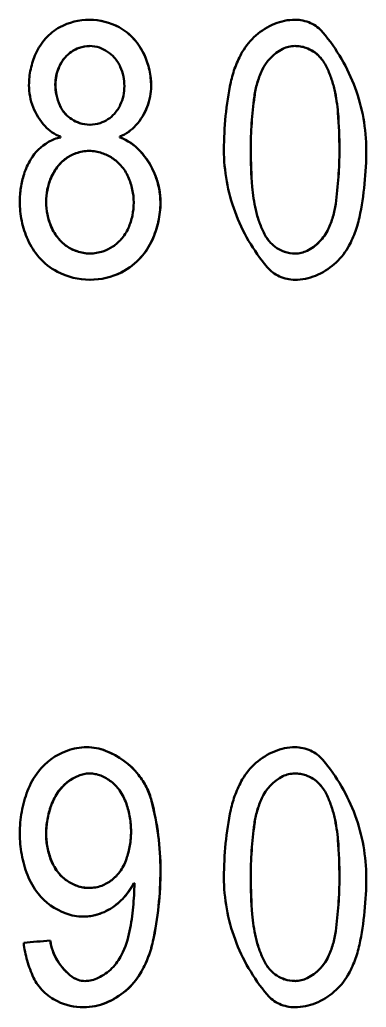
# Model space of a CAD drawing. Header units: millimetres. Extents: x -2015 to 3360, y -4745 to 2376.
# Drawn here: x 922.08 to 926.76, y 1717.94 to 1731.29 of the extents above; entities that cross this region are included whole.
import ezdxf

# ---------------------------------------------------------------- set-up
doc = ezdxf.new("R2010")
doc.units = ezdxf.units.MM
doc.header["$LTSCALE"] = 8
doc.layers.add('Visible (ISO)', color=7, linetype='Continuous', lineweight=50)

msp = doc.modelspace()

# ---------------------------------------------------------------- linework, layer by layer
at = {"layer": 'Visible (ISO)'}
for p, q in [((923.018, 1731.285), (923.016, 1731.285)), ((925.795, 1731.285), (925.795, 1731.285)), ((922.627, 1729.696), (922.627, 1729.706)), ((923.429, 1729.706), (923.429, 1729.696)), ((923.43, 1729.706), (923.429, 1729.706)), ((923.43, 1729.696), (923.429, 1729.696)), ((923.43, 1729.706), (923.43, 1729.696)), ((923.025, 1727.773), (923.023, 1727.773)), ((922.983, 1721.457), (922.982, 1721.457)), ((925.795, 1721.457), (925.795, 1721.457)), ((923.624, 1719.62), (923.615, 1719.62)), ((922.931, 1719.169), (922.93, 1719.169)), ((922.487, 1718.847), (922.485, 1718.847)), ((922.938, 1717.945), (922.937, 1717.945))]:
    msp.add_line(p, q, dxfattribs=at)
for centre, major_axis, ratio, start_param, end_param in [((923.002, 1730.649), (-0.344, -0.04), 0.809347, 4.570562, 4.982879), ((923.004, 1730.649), (-0.344, -0.04), 0.809949, 4.574927, 4.982712), ((923.037, 1730.663), (-0.328, 0.041), 0.808096, 4.45868, 4.867248), ((919.912, 1729.526), (0.006, 6.485), 0.999795, 4.713418, 4.790933), ((919.908, 1729.526), (0.006, 6.488), 0.999795, 4.713418, 4.790893), ((923.006, 1730.158), (-0.356, 0.039), 0.809254, 1.310307, 1.706396), ((923.008, 1730.158), (-0.355, 0.039), 0.80987, 1.310464, 1.702163), ((923.041, 1730.153), (-0.349, -0.043), 0.807998, 1.418601, 1.818623), ((923.008, 1730.158), (-0.355, 0.039), 0.80987, 1.704299, 1.706452), ((931.405, 1729.527), (-0.003, -6.213), 0.999215, 4.712978, 4.793217), ((931.409, 1729.527), (-0.003, -6.216), 0.999215, 4.712978, 4.793175), ((925.778, 1728.414), (-0.354, 0.04), 0.799462, 1.307883, 1.709568), ((925.778, 1728.414), (-0.354, 0.04), 0.800062, 1.308109, 1.709422), ((919.912, 1719.698), (0.006, 6.485), 0.999795, 4.713418, 4.790933), ((919.908, 1719.698), (0.006, 6.488), 0.999795, 4.713418, 4.790893), ((931.405, 1719.699), (-0.003, -6.213), 0.999215, 4.712978, 4.793217), ((931.409, 1719.699), (-0.003, -6.216), 0.999215, 4.712978, 4.793175), ((926.015, 1718.831), (19.444, 1.747), 0.01731, 1.751776, 1.770453), ((925.778, 1718.585), (-0.354, 0.04), 0.799462, 1.307883, 1.709568), ((925.778, 1718.586), (-0.354, 0.04), 0.800062, 1.308109, 1.709422)]:
    msp.add_ellipse(centre, major_axis=major_axis, ratio=ratio, start_param=start_param, end_param=end_param, dxfattribs=at)
for points in [[(922.425, 1731.032), (922.479, 1731.093), (922.545, 1731.145), (922.619, 1731.186)], [(922.619, 1731.186), (922.739, 1731.251), (922.877, 1731.285), (923.016, 1731.285)], [(923.016, 1731.285), (923.156, 1731.285), (923.296, 1731.25), (923.417, 1731.184)], [(923.018, 1731.285), (923.157, 1731.285), (923.297, 1731.25), (923.418, 1731.184)], [(923.417, 1731.184), (923.494, 1731.142), (923.563, 1731.088), (923.619, 1731.023)], [(923.418, 1731.184), (923.495, 1731.142), (923.564, 1731.088), (923.621, 1731.023)], [(922.292, 1730.828), (922.326, 1730.902), (922.37, 1730.971), (922.425, 1731.032)], [(923.619, 1731.023), (923.676, 1730.959), (923.723, 1730.887), (923.758, 1730.811)], [(923.621, 1731.023), (923.677, 1730.959), (923.724, 1730.887), (923.759, 1730.811)], [(922.881, 1730.907), (922.806, 1730.881), (922.739, 1730.835), (922.689, 1730.776)], [(923.759, 1730.811), (923.819, 1730.678), (923.851, 1730.534), (923.851, 1730.39)], [(925.631, 1730.893), (925.504, 1730.827), (925.402, 1730.722), (925.346, 1730.597)], [(925.632, 1730.893), (925.504, 1730.827), (925.402, 1730.722), (925.346, 1730.597)], [(926.128, 1730.785), (926.088, 1730.828), (926.039, 1730.864), (925.984, 1730.889)], [(922.693, 1730.014), (922.744, 1729.958), (922.811, 1729.915), (922.886, 1729.89)], [(923.646, 1729.86), (923.588, 1729.795), (923.513, 1729.741), (923.43, 1729.706)], [(922.224, 1729.4), (922.282, 1729.495), (922.365, 1729.576), (922.464, 1729.634)], [(923.43, 1729.696), (923.534, 1729.657), (923.628, 1729.594), (923.7, 1729.514)], [(922.837, 1729.482), (922.741, 1729.447), (922.657, 1729.387), (922.595, 1729.311)], [(923.977, 1728.815), (923.977, 1728.642), (923.939, 1728.47), (923.867, 1728.311)], [(925.984, 1728.179), (926.099, 1728.243), (926.191, 1728.341), (926.243, 1728.455)], [(922.338, 1728.074), (922.275, 1728.147), (922.223, 1728.228), (922.184, 1728.315)], [(922.6, 1728.328), (922.664, 1728.251), (922.751, 1728.192), (922.849, 1728.157)], [(923.866, 1728.311), (923.826, 1728.225), (923.773, 1728.144), (923.709, 1728.072)], [(923.867, 1728.311), (923.828, 1728.225), (923.774, 1728.144), (923.71, 1728.072)], [(925.465, 1728.273), (925.515, 1728.218), (925.582, 1728.175), (925.656, 1728.15)], [(922.584, 1727.881), (922.49, 1727.93), (922.406, 1727.996), (922.338, 1728.074)], [(923.71, 1728.072), (923.638, 1727.991), (923.549, 1727.923), (923.449, 1727.873)], [(923.023, 1727.773), (922.87, 1727.773), (922.717, 1727.811), (922.584, 1727.881)], [(923.448, 1727.873), (923.318, 1727.808), (923.17, 1727.773), (923.023, 1727.773)], [(923.449, 1727.873), (923.319, 1727.808), (923.172, 1727.773), (923.025, 1727.773)], [(922.328, 1721.131), (922.425, 1721.256), (922.562, 1721.355), (922.716, 1721.411)], [(923.234, 1721.41), (923.411, 1721.342), (923.567, 1721.228), (923.68, 1721.084)], [(923.236, 1721.41), (923.412, 1721.342), (923.568, 1721.228), (923.681, 1721.084)], [(922.18, 1720.867), (922.216, 1720.961), (922.265, 1721.05), (922.328, 1721.131)], [(922.869, 1721.073), (922.761, 1721.029), (922.668, 1720.955), (922.603, 1720.864)], [(925.631, 1721.065), (925.504, 1720.999), (925.402, 1720.893), (925.346, 1720.769)], [(925.632, 1721.065), (925.504, 1720.999), (925.402, 1720.893), (925.346, 1720.769)], [(926.128, 1720.957), (926.088, 1721), (926.039, 1721.036), (925.984, 1721.061)], [(923.857, 1720.733), (923.937, 1720.426), (923.977, 1720.111), (923.977, 1719.795)], [(922.323, 1719.48), (922.262, 1719.557), (922.214, 1719.642), (922.179, 1719.732)], [(922.6, 1719.76), (922.664, 1719.681), (922.752, 1719.62), (922.852, 1719.584)], [(923.977, 1719.795), (923.977, 1719.472), (923.943, 1719.149), (923.875, 1718.833)], [(923.615, 1719.62), (923.575, 1719.543), (923.523, 1719.471), (923.462, 1719.407)], [(923.617, 1719.62), (923.576, 1719.543), (923.525, 1719.471), (923.463, 1719.407)], [(922.701, 1719.21), (922.552, 1719.266), (922.42, 1719.36), (922.323, 1719.48)], [(923.328, 1719.294), (923.258, 1719.246), (923.178, 1719.21), (923.094, 1719.189)], [(923.451, 1718.652), (923.502, 1718.755), (923.538, 1718.863), (923.56, 1718.974)], [(925.984, 1718.351), (926.099, 1718.415), (926.191, 1718.513), (926.243, 1718.627)], [(925.465, 1718.445), (925.515, 1718.39), (925.582, 1718.347), (925.656, 1718.322)], [(922.393, 1718.16), (922.339, 1718.214), (922.294, 1718.277), (922.262, 1718.344)], [(922.783, 1718.357), (922.832, 1718.32), (922.894, 1718.3), (922.956, 1718.299)], [(922.585, 1718.025), (922.514, 1718.06), (922.449, 1718.106), (922.393, 1718.16)], [(922.937, 1717.945), (922.815, 1717.945), (922.693, 1717.973), (922.585, 1718.025)], [(923.241, 1718.005), (923.146, 1717.965), (923.042, 1717.945), (922.938, 1717.945)]]:
    msp.add_open_spline(points, degree=3, dxfattribs=at)
for points, knots in [([(925.083, 1730.85), (925.131, 1730.934), (925.194, 1731.01), (925.342, 1731.139), (925.427, 1731.192), (925.519, 1731.23)], [0, 0, 0, 0, 0.02907119, 0.02907119, 0.05883924, 0.05883924, 0.05883924, 0.05883924]), ([(925.519, 1731.23), (925.562, 1731.248), (925.608, 1731.262), (925.7, 1731.281), (925.747, 1731.285), (925.795, 1731.285)], [0, 0, 0, 0, 0.014091, 0.014091, 0.02827231, 0.02827231, 0.02827231, 0.02827231]), ([(925.795, 1731.285), (925.831, 1731.285), (925.867, 1731.281), (925.938, 1731.266), (925.972, 1731.255), (926.037, 1731.225), (926.068, 1731.207), (926.124, 1731.165), (926.15, 1731.141), (926.172, 1731.114)], [0, 0, 0, 0, 0.01087225, 0.01087225, 0.02166283, 0.02166283, 0.03231179, 0.03231179, 0.04278236, 0.04278236, 0.04278236, 0.04278236]), ([(926.172, 1731.114), (926.266, 1731.002), (926.35, 1730.882), (926.496, 1730.631), (926.557, 1730.5), (926.657, 1730.231), (926.694, 1730.093), (926.745, 1729.812), (926.758, 1729.669), (926.758, 1729.527)], [0, 0, 0, 0, 0.043807, 0.043807, 0.0870851, 0.0870851, 0.1299533, 0.1299533, 0.172765, 0.172765, 0.172765, 0.172765]), ([(925.792, 1730.931), (925.764, 1730.931), (925.736, 1730.928), (925.682, 1730.915), (925.656, 1730.905), (925.631, 1730.893)], [0, 0, 0, 0, 0.00835341, 0.00835341, 0.01663391, 0.01663391, 0.01663391, 0.01663391]), ([(925.792, 1730.931), (925.764, 1730.931), (925.736, 1730.928), (925.682, 1730.915), (925.656, 1730.905), (925.632, 1730.893)], [0, 0, 0, 0, 0.00834912, 0.00834912, 0.01662582, 0.01662582, 0.01662582, 0.01662582]), ([(925.94, 1730.907), (925.916, 1730.915), (925.892, 1730.921), (925.842, 1730.929), (925.817, 1730.931), (925.792, 1730.931)], [0, 0, 0, 0, 0.00749917, 0.00749917, 0.01503178, 0.01503178, 0.01503178, 0.01503178]), ([(922.2, 1730.4), (922.2, 1730.473), (922.208, 1730.547), (922.239, 1730.691), (922.262, 1730.761), (922.292, 1730.828)], [0, 0, 0, 0, 0.02206227, 0.02206227, 0.04426989, 0.04426989, 0.04426989, 0.04426989]), ([(922.879, 1730.907), (922.842, 1730.894), (922.806, 1730.876), (922.742, 1730.832), (922.712, 1730.806), (922.687, 1730.776)], [0, 0, 0, 0, 0.01199825, 0.01199825, 0.02376811, 0.02376811, 0.02376811, 0.02376811]), ([(923.353, 1730.774), (923.326, 1730.805), (923.295, 1730.831), (923.228, 1730.877), (923.19, 1730.895), (923.151, 1730.909)], [0, 0, 0, 0, 0.01222132, 0.01222132, 0.02467558, 0.02467558, 0.02467558, 0.02467558]), ([(923.758, 1730.811), (923.788, 1730.745), (923.811, 1730.676), (923.842, 1730.534), (923.85, 1730.462), (923.85, 1730.39)], [0, 0, 0, 0, 0.02179158, 0.02179158, 0.04344043, 0.04344043, 0.04344043, 0.04344043]), ([(924.927, 1730.44), (924.942, 1730.512), (924.963, 1730.582), (925.015, 1730.719), (925.046, 1730.786), (925.083, 1730.85)], [0, 0, 0, 0, 0.02195878, 0.02195878, 0.04409052, 0.04409052, 0.04409052, 0.04409052]), ([(926.128, 1730.785), (926.103, 1730.813), (926.074, 1730.837), (926.01, 1730.878), (925.976, 1730.894), (925.94, 1730.907)], [0, 0, 0, 0, 0.01121573, 0.01121573, 0.02263574, 0.02263574, 0.02263574, 0.02263574]), ([(926.22, 1730.65), (926.208, 1730.675), (926.194, 1730.698), (926.164, 1730.743), (926.147, 1730.765), (926.128, 1730.785)], [0, 0, 0, 0, 0.00814539, 0.00814539, 0.01637582, 0.01637582, 0.01637582, 0.01637582]), ([(926.22, 1730.65), (926.208, 1730.675), (926.194, 1730.698), (926.164, 1730.743), (926.146, 1730.765), (926.128, 1730.785)], [0, 0, 0, 0, 0.00814431, 0.00814431, 0.0163731, 0.0163731, 0.0163731, 0.0163731]), ([(922.607, 1730.648), (922.59, 1730.611), (922.578, 1730.572), (922.561, 1730.493), (922.556, 1730.452), (922.556, 1730.412)], [0, 0, 0, 0, 0.01224289, 0.01224289, 0.02440853, 0.02440853, 0.02440853, 0.02440853]), ([(922.609, 1730.648), (922.592, 1730.611), (922.579, 1730.572), (922.563, 1730.493), (922.558, 1730.452), (922.558, 1730.412)], [0, 0, 0, 0, 0.01224215, 0.01224215, 0.0244076, 0.0244076, 0.0244076, 0.0244076]), ([(922.687, 1730.776), (922.671, 1730.757), (922.656, 1730.736), (922.629, 1730.694), (922.617, 1730.671), (922.607, 1730.648)], [0, 0, 0, 0, 0.00764633, 0.00764633, 0.01521686, 0.01521686, 0.01521686, 0.01521686]), ([(922.689, 1730.776), (922.672, 1730.757), (922.657, 1730.736), (922.631, 1730.694), (922.619, 1730.671), (922.609, 1730.648)], [0, 0, 0, 0, 0.00764491, 0.00764491, 0.01521453, 0.01521453, 0.01521453, 0.01521453]), ([(923.434, 1730.648), (923.424, 1730.671), (923.412, 1730.693), (923.385, 1730.735), (923.369, 1730.755), (923.353, 1730.774)], [0, 0, 0, 0, 0.00750382, 0.00750382, 0.01508593, 0.01508593, 0.01508593, 0.01508593]), ([(923.489, 1730.389), (923.489, 1730.433), (923.485, 1730.477), (923.466, 1730.564), (923.452, 1730.607), (923.434, 1730.648)], [0, 0, 0, 0, 0.01332007, 0.01332007, 0.02672493, 0.02672493, 0.02672493, 0.02672493]), ([(926.328, 1730.342), (926.316, 1730.395), (926.301, 1730.448), (926.265, 1730.551), (926.244, 1730.601), (926.22, 1730.65)], [0, 0, 0, 0, 0.01633595, 0.01633595, 0.03276173, 0.03276173, 0.03276173, 0.03276173]), ([(926.328, 1730.342), (926.316, 1730.395), (926.301, 1730.448), (926.265, 1730.551), (926.244, 1730.601), (926.22, 1730.65)], [0, 0, 0, 0, 0.01633527, 0.01633527, 0.03275973, 0.03275973, 0.03275973, 0.03275973]), ([(925.346, 1730.597), (925.321, 1730.542), (925.3, 1730.485), (925.267, 1730.368), (925.254, 1730.309), (925.246, 1730.249)], [0, 0, 0, 0, 0.0182188, 0.0182188, 0.03633571, 0.03633571, 0.03633571, 0.03633571]), ([(925.346, 1730.597), (925.322, 1730.542), (925.301, 1730.485), (925.267, 1730.368), (925.255, 1730.309), (925.247, 1730.249)], [0, 0, 0, 0, 0.01821749, 0.01821749, 0.03633384, 0.03633384, 0.03633384, 0.03633384]), ([(922.417, 1729.846), (922.347, 1729.923), (922.293, 1730.011), (922.256, 1730.105), (922.219, 1730.199), (922.2, 1730.299), (922.2, 1730.4)], [-0.706072, -0.706072, -0.706072, -0.706072, -0.353036, -0.353036, -0.353036, 0, 0, 0, 0]), ([(922.556, 1730.412), (922.556, 1730.364), (922.561, 1730.316), (922.581, 1730.222), (922.596, 1730.176), (922.615, 1730.131)], [0, 0, 0, 0, 0.01439035, 0.01439035, 0.02886802, 0.02886802, 0.02886802, 0.02886802]), ([(922.558, 1730.412), (922.558, 1730.364), (922.563, 1730.316), (922.583, 1730.222), (922.597, 1730.176), (922.616, 1730.131)], [0, 0, 0, 0, 0.01439021, 0.01439021, 0.0288671, 0.0288671, 0.0288671, 0.0288671]), ([(923.434, 1730.136), (923.452, 1730.175), (923.466, 1730.217), (923.485, 1730.302), (923.489, 1730.345), (923.489, 1730.389)], [0, 0, 0, 0, 0.01311536, 0.01311536, 0.02614402, 0.02614402, 0.02614402, 0.02614402]), ([(923.85, 1730.39), (923.85, 1730.294), (923.832, 1730.199), (923.797, 1730.109), (923.762, 1730.019), (923.71, 1729.934), (923.645, 1729.86)], [-3.1415927, -3.1415927, -3.1415927, -3.1415927, -2.796578, -2.796578, -2.796578, -2.4515632, -2.4515632, -2.4515632, -2.4515632]), ([(923.851, 1730.39), (923.851, 1730.294), (923.833, 1730.198), (923.763, 1730.018), (923.711, 1729.933), (923.646, 1729.86)], [0, 0, 0, 0, 0.02884558, 0.02884558, 0.05816863, 0.05816863, 0.05816863, 0.05816863]), ([(924.834, 1729.527), (924.834, 1729.68), (924.842, 1729.833), (924.873, 1730.138), (924.896, 1730.29), (924.927, 1730.44)], [0, 0, 0, 0, 0.04594796, 0.04594796, 0.09196619, 0.09196619, 0.09196619, 0.09196619]), ([(925.246, 1730.249), (925.23, 1730.13), (925.217, 1730.009), (925.201, 1729.768), (925.197, 1729.647), (925.197, 1729.527)], [0, 0, 0, 0, 0.0362469, 0.0362469, 0.07249386, 0.07249386, 0.07249386, 0.07249386]), ([(925.247, 1730.249), (925.23, 1730.13), (925.218, 1730.009), (925.201, 1729.768), (925.197, 1729.647), (925.197, 1729.527)], [0, 0, 0, 0, 0.03624663, 0.03624663, 0.07249332, 0.07249332, 0.07249332, 0.07249332]), ([(926.375, 1730.029), (926.371, 1730.081), (926.365, 1730.134), (926.35, 1730.238), (926.34, 1730.29), (926.328, 1730.342)], [0, 0, 0, 0, 0.01585173, 0.01585173, 0.03170337, 0.03170337, 0.03170337, 0.03170337]), ([(926.375, 1730.029), (926.371, 1730.081), (926.365, 1730.134), (926.349, 1730.238), (926.34, 1730.29), (926.328, 1730.342)], [0, 0, 0, 0, 0.01585153, 0.01585153, 0.03170296, 0.03170296, 0.03170296, 0.03170296]), ([(922.615, 1730.131), (922.624, 1730.11), (922.635, 1730.089), (922.661, 1730.05), (922.675, 1730.031), (922.691, 1730.014)], [0, 0, 0, 0, 0.00702579, 0.00702579, 0.01413544, 0.01413544, 0.01413544, 0.01413544]), ([(922.616, 1730.131), (922.626, 1730.11), (922.637, 1730.089), (922.662, 1730.05), (922.677, 1730.031), (922.693, 1730.014)], [0, 0, 0, 0, 0.00702495, 0.00702495, 0.01413319, 0.01413319, 0.01413319, 0.01413319]), ([(923.355, 1730.016), (923.371, 1730.034), (923.386, 1730.053), (923.412, 1730.093), (923.424, 1730.114), (923.434, 1730.136)], [0, 0, 0, 0, 0.00723379, 0.00723379, 0.01438961, 0.01438961, 0.01438961, 0.01438961]), ([(922.691, 1730.014), (922.717, 1729.986), (922.747, 1729.961), (922.812, 1729.919), (922.847, 1729.902), (922.884, 1729.89)], [0, 0, 0, 0, 0.0115921, 0.0115921, 0.02339444, 0.02339444, 0.02339444, 0.02339444]), ([(923.161, 1729.89), (923.198, 1729.903), (923.234, 1729.92), (923.299, 1729.962), (923.329, 1729.988), (923.355, 1730.016)], [0, 0, 0, 0, 0.01189819, 0.01189819, 0.02358028, 0.02358028, 0.02358028, 0.02358028]), ([(923.645, 1729.86), (923.615, 1729.827), (923.582, 1729.798), (923.509, 1729.746), (923.47, 1729.724), (923.429, 1729.706)], [0, 0, 0, 0, 0.01334662, 0.01334662, 0.0269158, 0.0269158, 0.0269158, 0.0269158]), ([(922.627, 1729.706), (922.586, 1729.721), (922.548, 1729.74), (922.477, 1729.788), (922.445, 1729.815), (922.417, 1729.846)], [0, 0, 0, 0, 0.01300371, 0.01300371, 0.02578401, 0.02578401, 0.02578401, 0.02578401]), ([(922.464, 1729.634), (922.489, 1729.649), (922.515, 1729.661), (922.57, 1729.682), (922.598, 1729.69), (922.627, 1729.696)], [0, 0, 0, 0, 0.00884037, 0.00884037, 0.01776071, 0.01776071, 0.01776071, 0.01776071]), ([(923.429, 1729.696), (923.48, 1729.677), (923.53, 1729.651), (923.621, 1729.59), (923.662, 1729.554), (923.699, 1729.514)], [0, 0, 0, 0, 0.01669672, 0.01669672, 0.03310906, 0.03310906, 0.03310906, 0.03310906]), ([(922.835, 1729.482), (922.788, 1729.465), (922.743, 1729.441), (922.661, 1729.384), (922.625, 1729.35), (922.594, 1729.311)], [0, 0, 0, 0, 0.01526595, 0.01526595, 0.030231, 0.030231, 0.030231, 0.030231]), ([(923.016, 1729.513), (922.985, 1729.513), (922.954, 1729.51), (922.894, 1729.5), (922.864, 1729.492), (922.835, 1729.482)], [0, 0, 0, 0, 0.00936243, 0.00936243, 0.01867994, 0.01867994, 0.01867994, 0.01867994]), ([(923.016, 1729.513), (922.986, 1729.513), (922.955, 1729.51), (922.895, 1729.5), (922.866, 1729.492), (922.837, 1729.482)], [0.00015512, 0.00015512, 0.00015512, 0.00015512, 0.00935754, 0.00935754, 0.01867044, 0.01867044, 0.01867044, 0.01867044]), ([(923.185, 1729.485), (923.158, 1729.494), (923.13, 1729.501), (923.074, 1729.511), (923.045, 1729.513), (923.016, 1729.513)], [0, 0, 0, 0, 0.00868228, 0.00868228, 0.01740272, 0.01740272, 0.01740272, 0.01740272]), ([(923.441, 1729.317), (923.407, 1729.355), (923.368, 1729.389), (923.282, 1729.445), (923.234, 1729.468), (923.185, 1729.485)], [0, 0, 0, 0, 0.01541065, 0.01541065, 0.03110975, 0.03110975, 0.03110975, 0.03110975]), ([(923.976, 1728.815), (923.976, 1728.943), (923.951, 1729.071), (923.856, 1729.309), (923.786, 1729.419), (923.699, 1729.514)], [-0.07725089, -0.07725089, -0.07725089, -0.07725089, -0.03866683, -0.03866683, 0, 0, 0, 0]), ([(923.7, 1729.514), (923.788, 1729.419), (923.858, 1729.308), (923.953, 1729.069), (923.977, 1728.942), (923.977, 1728.815)], [0, 0, 0, 0, 0.03893805, 0.03893805, 0.07722257, 0.07722257, 0.07722257, 0.07722257]), ([(925.418, 1727.944), (925.325, 1728.056), (925.241, 1728.175), (925.096, 1728.425), (925.034, 1728.556), (924.935, 1728.824), (924.897, 1728.962), (924.847, 1729.242), (924.834, 1729.384), (924.834, 1729.527)], [0, 0, 0, 0, 0.0436851, 0.0436851, 0.0868429, 0.0868429, 0.129592, 0.129592, 0.1722832, 0.1722832, 0.1722832, 0.1722832]), ([(926.345, 1728.799), (926.361, 1728.92), (926.374, 1729.041), (926.391, 1729.283), (926.395, 1729.405), (926.395, 1729.527)], [0, 0, 0, 0, 0.0364797, 0.0364797, 0.07295946, 0.07295946, 0.07295946, 0.07295946]), ([(926.345, 1728.799), (926.361, 1728.92), (926.374, 1729.041), (926.39, 1729.283), (926.395, 1729.405), (926.395, 1729.527)], [0, 0, 0, 0, 0.03647941, 0.03647941, 0.0729589, 0.0729589, 0.0729589, 0.0729589]), ([(926.758, 1729.527), (926.758, 1729.374), (926.75, 1729.221), (926.719, 1728.916), (926.696, 1728.764), (926.665, 1728.614)], [0, 0, 0, 0, 0.04591624, 0.04591624, 0.09190288, 0.09190288, 0.09190288, 0.09190288]), ([(922.133, 1729.199), (922.144, 1729.234), (922.157, 1729.269), (922.187, 1729.336), (922.205, 1729.368), (922.224, 1729.4)], [0, 0, 0, 0, 0.01106531, 0.01106531, 0.02220901, 0.02220901, 0.02220901, 0.02220901]), ([(923.542, 1729.161), (923.529, 1729.189), (923.515, 1729.216), (923.481, 1729.269), (923.462, 1729.294), (923.441, 1729.317)], [0, 0, 0, 0, 0.00932485, 0.00932485, 0.01875223, 0.01875223, 0.01875223, 0.01875223]), ([(922.075, 1728.829), (922.075, 1728.891), (922.08, 1728.954), (922.099, 1729.078), (922.114, 1729.139), (922.133, 1729.199)], [0, 0, 0, 0, 0.01879405, 0.01879405, 0.03765488, 0.03765488, 0.03765488, 0.03765488]), ([(922.594, 1729.311), (922.574, 1729.286), (922.555, 1729.26), (922.523, 1729.205), (922.509, 1729.177), (922.496, 1729.148)], [0, 0, 0, 0, 0.00962572, 0.00962572, 0.01915927, 0.01915927, 0.01915927, 0.01915927]), ([(922.595, 1729.311), (922.575, 1729.286), (922.557, 1729.26), (922.525, 1729.205), (922.51, 1729.177), (922.498, 1729.148)], [0, 0, 0, 0, 0.00962403, 0.00962403, 0.01915652, 0.01915652, 0.01915652, 0.01915652]), ([(922.496, 1729.148), (922.475, 1729.097), (922.459, 1729.043), (922.437, 1728.935), (922.431, 1728.88), (922.431, 1728.825)], [0, 0, 0, 0, 0.01665197, 0.01665197, 0.03320895, 0.03320895, 0.03320895, 0.03320895]), ([(922.498, 1729.148), (922.477, 1729.097), (922.461, 1729.043), (922.439, 1728.935), (922.433, 1728.88), (922.433, 1728.825)], [0, 0, 0, 0, 0.01665102, 0.01665102, 0.03320773, 0.03320773, 0.03320773, 0.03320773]), ([(923.615, 1728.816), (923.615, 1728.875), (923.609, 1728.934), (923.584, 1729.05), (923.566, 1729.106), (923.542, 1729.161)], [0, 0, 0, 0, 0.0177236, 0.0177236, 0.03555816, 0.03555816, 0.03555816, 0.03555816]), ([(925.217, 1729.029), (925.221, 1728.976), (925.227, 1728.924), (925.243, 1728.82), (925.253, 1728.769), (925.264, 1728.718)], [0, 0, 0, 0, 0.01574971, 0.01574971, 0.03149932, 0.03149932, 0.03149932, 0.03149932]), ([(925.217, 1729.029), (925.222, 1728.976), (925.228, 1728.924), (925.243, 1728.82), (925.253, 1728.769), (925.265, 1728.718)], [0, 0, 0, 0, 0.0157495, 0.0157495, 0.0314989, 0.0314989, 0.0314989, 0.0314989]), ([(922.184, 1728.315), (922.148, 1728.396), (922.121, 1728.48), (922.085, 1728.653), (922.075, 1728.741), (922.075, 1728.829)], [0, 0, 0, 0, 0.0265712, 0.0265712, 0.05297407, 0.05297407, 0.05297407, 0.05297407]), ([(922.431, 1728.825), (922.431, 1728.767), (922.437, 1728.71), (922.46, 1728.597), (922.478, 1728.542), (922.5, 1728.489)], [0, 0, 0, 0, 0.01721039, 0.01721039, 0.03452254, 0.03452254, 0.03452254, 0.03452254]), ([(922.433, 1728.825), (922.433, 1728.767), (922.439, 1728.71), (922.462, 1728.597), (922.479, 1728.542), (922.502, 1728.489)], [0, 0, 0, 0, 0.01721022, 0.01721022, 0.03452147, 0.03452147, 0.03452147, 0.03452147]), ([(923.544, 1728.472), (923.567, 1728.526), (923.585, 1728.583), (923.609, 1728.698), (923.615, 1728.757), (923.615, 1728.816)], [0, 0, 0, 0, 0.01776434, 0.01776434, 0.03542183, 0.03542183, 0.03542183, 0.03542183]), ([(923.976, 1728.815), (923.976, 1728.728), (923.967, 1728.642), (923.929, 1728.472), (923.902, 1728.39), (923.866, 1728.311)], [0, 0, 0, 0, 0.02599601, 0.02599601, 0.05198596, 0.05198596, 0.05198596, 0.05198596]), ([(926.243, 1728.455), (926.269, 1728.51), (926.29, 1728.566), (926.324, 1728.681), (926.336, 1728.74), (926.345, 1728.799)], [0, 0, 0, 0, 0.01805894, 0.01805894, 0.03601173, 0.03601173, 0.03601173, 0.03601173]), ([(926.244, 1728.455), (926.269, 1728.51), (926.29, 1728.566), (926.324, 1728.681), (926.337, 1728.74), (926.345, 1728.799)], [0, 0, 0, 0, 0.0180603, 0.0180603, 0.03601367, 0.03601367, 0.03601367, 0.03601367]), ([(925.264, 1728.718), (925.276, 1728.664), (925.291, 1728.612), (925.328, 1728.509), (925.349, 1728.458), (925.373, 1728.409)], [0, 0, 0, 0, 0.01636565, 0.01636565, 0.03281947, 0.03281947, 0.03281947, 0.03281947]), ([(925.265, 1728.718), (925.277, 1728.664), (925.292, 1728.612), (925.328, 1728.509), (925.349, 1728.458), (925.373, 1728.409)], [0, 0, 0, 0, 0.01636497, 0.01636497, 0.03281748, 0.03281748, 0.03281748, 0.03281748]), ([(926.665, 1728.614), (926.65, 1728.543), (926.629, 1728.473), (926.577, 1728.336), (926.546, 1728.269), (926.509, 1728.205)], [0, 0, 0, 0, 0.02187074, 0.02187074, 0.0439155, 0.0439155, 0.0439155, 0.0439155]), ([(922.5, 1728.489), (922.512, 1728.46), (922.527, 1728.432), (922.56, 1728.378), (922.578, 1728.352), (922.599, 1728.328)], [0, 0, 0, 0, 0.00947544, 0.00947544, 0.01904752, 0.01904752, 0.01904752, 0.01904752]), ([(922.502, 1728.489), (922.514, 1728.46), (922.529, 1728.432), (922.562, 1728.378), (922.58, 1728.352), (922.6, 1728.328)], [0, 0, 0, 0, 0.00947437, 0.00947437, 0.01904472, 0.01904472, 0.01904472, 0.01904472]), ([(923.446, 1728.319), (923.466, 1728.342), (923.485, 1728.366), (923.517, 1728.417), (923.532, 1728.444), (923.544, 1728.472)], [0, 0, 0, 0, 0.00918874, 0.00918874, 0.01827658, 0.01827658, 0.01827658, 0.01827658]), ([(925.373, 1728.409), (925.385, 1728.384), (925.398, 1728.36), (925.429, 1728.315), (925.446, 1728.294), (925.465, 1728.273)], [0, 0, 0, 0, 0.00816866, 0.00816866, 0.016422, 0.016422, 0.016422, 0.016422]), ([(925.373, 1728.409), (925.385, 1728.384), (925.399, 1728.36), (925.429, 1728.315), (925.446, 1728.294), (925.465, 1728.273)], [0, 0, 0, 0, 0.00816759, 0.00816759, 0.01641929, 0.01641929, 0.01641929, 0.01641929]), ([(925.958, 1728.165), (926.02, 1728.197), (926.078, 1728.238), (926.175, 1728.337), (926.215, 1728.393), (926.244, 1728.455)], [0, 0, 0, 0, 0.02103243, 0.02103243, 0.04155381, 0.04155381, 0.04155381, 0.04155381]), ([(922.599, 1728.328), (922.631, 1728.289), (922.669, 1728.255), (922.753, 1728.198), (922.799, 1728.174), (922.847, 1728.157)], [0, 0, 0, 0, 0.01523933, 0.01523933, 0.03077768, 0.03077768, 0.03077768, 0.03077768]), ([(923.2, 1728.156), (923.247, 1728.173), (923.292, 1728.195), (923.375, 1728.249), (923.413, 1728.282), (923.446, 1728.319)], [0, 0, 0, 0, 0.01515634, 0.01515634, 0.03003289, 0.03003289, 0.03003289, 0.03003289]), ([(925.465, 1728.273), (925.49, 1728.245), (925.519, 1728.221), (925.584, 1728.179), (925.619, 1728.162), (925.655, 1728.15)], [0, 0, 0, 0, 0.01135824, 0.01135824, 0.0229261, 0.0229261, 0.0229261, 0.0229261]), ([(922.847, 1728.157), (922.875, 1728.147), (922.905, 1728.14), (922.964, 1728.13), (922.994, 1728.127), (923.024, 1728.127)], [0, 0, 0, 0, 0.0090972, 0.0090972, 0.01823637, 0.01823637, 0.01823637, 0.01823637]), ([(922.849, 1728.157), (922.877, 1728.147), (922.906, 1728.14), (922.965, 1728.13), (922.994, 1728.128), (923.024, 1728.127)], [0, 0, 0, 0, 0.00909273, 0.00909273, 0.01807248, 0.01807248, 0.01807248, 0.01807248]), ([(923.024, 1728.127), (923.054, 1728.127), (923.084, 1728.13), (923.142, 1728.14), (923.171, 1728.147), (923.2, 1728.156)], [0, 0, 0, 0, 0.00905092, 0.00905092, 0.01806215, 0.01806215, 0.01806215, 0.01806215]), ([(925.796, 1728.127), (925.824, 1728.127), (925.852, 1728.131), (925.906, 1728.143), (925.933, 1728.153), (925.958, 1728.165)], [0, 0, 0, 0, 0.00840975, 0.00840975, 0.01674845, 0.01674845, 0.01674845, 0.01674845]), ([(926.509, 1728.205), (926.461, 1728.122), (926.398, 1728.047), (926.25, 1727.919), (926.165, 1727.866), (926.073, 1727.828)], [0, 0, 0, 0, 0.02895113, 0.02895113, 0.05859624, 0.05859624, 0.05859624, 0.05859624]), ([(923.709, 1728.072), (923.672, 1728.031), (923.632, 1727.994), (923.544, 1727.927), (923.497, 1727.898), (923.448, 1727.873)], [0, 0, 0, 0, 0.01642613, 0.01642613, 0.03309148, 0.03309148, 0.03309148, 0.03309148]), ([(925.795, 1727.773), (925.759, 1727.773), (925.722, 1727.777), (925.652, 1727.792), (925.618, 1727.803), (925.553, 1727.833), (925.522, 1727.851), (925.466, 1727.893), (925.44, 1727.917), (925.418, 1727.944)], [0, 0, 0, 0, 0.01084531, 0.01084531, 0.02160922, 0.02160922, 0.03223192, 0.03223192, 0.04267677, 0.04267677, 0.04267677, 0.04267677]), ([(926.073, 1727.828), (926.029, 1727.81), (925.984, 1727.796), (925.89, 1727.778), (925.842, 1727.773), (925.795, 1727.773)], [0, 0, 0, 0, 0.0142434, 0.0142434, 0.02857688, 0.02857688, 0.02857688, 0.02857688]), ([(922.716, 1721.411), (922.759, 1721.426), (922.802, 1721.438), (922.891, 1721.453), (922.936, 1721.457), (922.982, 1721.457)], [0, 0, 0, 0, 0.01366494, 0.01366494, 0.02739637, 0.02739637, 0.02739637, 0.02739637]), ([(922.982, 1721.457), (923.025, 1721.457), (923.068, 1721.453), (923.153, 1721.437), (923.194, 1721.426), (923.234, 1721.41)], [0, 0, 0, 0, 0.0130941, 0.0130941, 0.02611627, 0.02611627, 0.02611627, 0.02611627]), ([(922.983, 1721.457), (923.026, 1721.457), (923.069, 1721.453), (923.154, 1721.437), (923.196, 1721.426), (923.236, 1721.41)], [0, 0, 0, 0, 0.01308712, 0.01308712, 0.02610276, 0.02610276, 0.02610276, 0.02610276]), ([(925.519, 1721.402), (925.562, 1721.42), (925.608, 1721.434), (925.7, 1721.453), (925.747, 1721.457), (925.795, 1721.457)], [0, 0, 0, 0, 0.014091, 0.014091, 0.02827231, 0.02827231, 0.02827231, 0.02827231]), ([(925.795, 1721.457), (925.831, 1721.457), (925.867, 1721.453), (925.938, 1721.438), (925.972, 1721.427), (926.037, 1721.397), (926.068, 1721.379), (926.124, 1721.337), (926.15, 1721.313), (926.172, 1721.286)], [0, 0, 0, 0, 0.01087225, 0.01087225, 0.02166283, 0.02166283, 0.03231179, 0.03231179, 0.04278236, 0.04278236, 0.04278236, 0.04278236]), ([(925.083, 1721.022), (925.131, 1721.106), (925.194, 1721.182), (925.342, 1721.311), (925.427, 1721.364), (925.519, 1721.402)], [0, 0, 0, 0, 0.02907119, 0.02907119, 0.05883924, 0.05883924, 0.05883924, 0.05883924]), ([(926.172, 1721.286), (926.266, 1721.174), (926.35, 1721.054), (926.496, 1720.803), (926.557, 1720.672), (926.657, 1720.403), (926.694, 1720.265), (926.745, 1719.984), (926.758, 1719.841), (926.758, 1719.699)], [0, 0, 0, 0, 0.043807, 0.043807, 0.0870851, 0.0870851, 0.1299533, 0.1299533, 0.172765, 0.172765, 0.172765, 0.172765]), ([(922.867, 1721.073), (922.814, 1721.051), (922.763, 1721.022), (922.674, 1720.951), (922.634, 1720.91), (922.601, 1720.864)], [0, 0, 0, 0, 0.01748606, 0.01748606, 0.03461082, 0.03461082, 0.03461082, 0.03461082]), ([(923.018, 1721.103), (922.992, 1721.103), (922.966, 1721.1), (922.916, 1721.09), (922.891, 1721.083), (922.867, 1721.073)], [0, 0, 0, 0, 0.00784485, 0.00784485, 0.01564227, 0.01564227, 0.01564227, 0.01564227]), ([(923.018, 1721.103), (922.992, 1721.103), (922.967, 1721.1), (922.917, 1721.09), (922.892, 1721.083), (922.869, 1721.073)], [0.00015502, 0.00015502, 0.00015502, 0.00015502, 0.0078408, 0.0078408, 0.01563448, 0.01563448, 0.01563448, 0.01563448]), ([(923.17, 1721.074), (923.146, 1721.083), (923.121, 1721.091), (923.07, 1721.1), (923.044, 1721.103), (923.018, 1721.103)], [0, 0, 0, 0, 0.00782542, 0.00782542, 0.01569555, 0.01569555, 0.01569555, 0.01569555]), ([(923.421, 1720.878), (923.391, 1720.922), (923.353, 1720.96), (923.268, 1721.027), (923.22, 1721.054), (923.17, 1721.074)], [0, 0, 0, 0, 0.01609923, 0.01609923, 0.03254912, 0.03254912, 0.03254912, 0.03254912]), ([(923.68, 1721.084), (923.721, 1721.032), (923.757, 1720.976), (923.816, 1720.859), (923.84, 1720.797), (923.856, 1720.733)], [0, 0, 0, 0, 0.01993021, 0.01993021, 0.03961266, 0.03961266, 0.03961266, 0.03961266]), ([(923.681, 1721.084), (923.723, 1721.032), (923.758, 1720.976), (923.817, 1720.859), (923.841, 1720.797), (923.857, 1720.733)], [0, 0, 0, 0, 0.0199268, 0.0199268, 0.03960763, 0.03960763, 0.03960763, 0.03960763]), ([(925.792, 1721.103), (925.764, 1721.103), (925.736, 1721.099), (925.682, 1721.087), (925.656, 1721.077), (925.631, 1721.065)], [0, 0, 0, 0, 0.00835341, 0.00835341, 0.01663391, 0.01663391, 0.01663391, 0.01663391]), ([(925.792, 1721.103), (925.764, 1721.103), (925.736, 1721.099), (925.682, 1721.087), (925.656, 1721.077), (925.632, 1721.065)], [0, 0, 0, 0, 0.00834912, 0.00834912, 0.01662582, 0.01662582, 0.01662582, 0.01662582]), ([(925.94, 1721.079), (925.916, 1721.087), (925.892, 1721.093), (925.842, 1721.101), (925.817, 1721.103), (925.792, 1721.103)], [0, 0, 0, 0, 0.00749917, 0.00749917, 0.01503178, 0.01503178, 0.01503178, 0.01503178]), ([(926.128, 1720.957), (926.103, 1720.985), (926.074, 1721.009), (926.01, 1721.05), (925.976, 1721.066), (925.94, 1721.079)], [0, 0, 0, 0, 0.01121573, 0.01121573, 0.02263574, 0.02263574, 0.02263574, 0.02263574]), ([(924.927, 1720.612), (924.942, 1720.683), (924.963, 1720.754), (925.015, 1720.891), (925.046, 1720.958), (925.083, 1721.022)], [0, 0, 0, 0, 0.02195878, 0.02195878, 0.04409052, 0.04409052, 0.04409052, 0.04409052]), ([(926.22, 1720.822), (926.208, 1720.847), (926.194, 1720.87), (926.164, 1720.915), (926.147, 1720.937), (926.128, 1720.957)], [0, 0, 0, 0, 0.00814539, 0.00814539, 0.01637582, 0.01637582, 0.01637582, 0.01637582]), ([(926.22, 1720.822), (926.208, 1720.847), (926.194, 1720.87), (926.164, 1720.915), (926.146, 1720.937), (926.128, 1720.957)], [0, 0, 0, 0, 0.00814431, 0.00814431, 0.0163731, 0.0163731, 0.0163731, 0.0163731]), ([(922.075, 1720.293), (922.075, 1720.391), (922.084, 1720.488), (922.119, 1720.681), (922.146, 1720.776), (922.18, 1720.867)], [0, 0, 0, 0, 0.02930116, 0.02930116, 0.05874447, 0.05874447, 0.05874447, 0.05874447]), ([(922.601, 1720.864), (922.58, 1720.834), (922.56, 1720.803), (922.526, 1720.738), (922.512, 1720.704), (922.499, 1720.67)], [0, 0, 0, 0, 0.01106722, 0.01106722, 0.02203981, 0.02203981, 0.02203981, 0.02203981]), ([(922.603, 1720.864), (922.582, 1720.834), (922.562, 1720.803), (922.528, 1720.738), (922.513, 1720.704), (922.501, 1720.67)], [0, 0, 0, 0, 0.01106556, 0.01106556, 0.02203714, 0.02203714, 0.02203714, 0.02203714]), ([(923.516, 1720.694), (923.504, 1720.727), (923.491, 1720.758), (923.459, 1720.82), (923.441, 1720.849), (923.421, 1720.878)], [0, 0, 0, 0, 0.01031451, 0.01031451, 0.02071853, 0.02071853, 0.02071853, 0.02071853]), ([(926.328, 1720.514), (926.316, 1720.567), (926.301, 1720.619), (926.265, 1720.723), (926.244, 1720.773), (926.22, 1720.822)], [0, 0, 0, 0, 0.01633595, 0.01633595, 0.03276173, 0.03276173, 0.03276173, 0.03276173]), ([(926.328, 1720.514), (926.316, 1720.567), (926.301, 1720.619), (926.265, 1720.723), (926.244, 1720.773), (926.22, 1720.822)], [0, 0, 0, 0, 0.01633527, 0.01633527, 0.03275973, 0.03275973, 0.03275973, 0.03275973]), ([(922.499, 1720.67), (922.477, 1720.608), (922.46, 1720.545), (922.437, 1720.416), (922.431, 1720.351), (922.431, 1720.286)], [0, 0, 0, 0, 0.01968258, 0.01968258, 0.0392769, 0.0392769, 0.0392769, 0.0392769]), ([(922.501, 1720.67), (922.479, 1720.608), (922.462, 1720.545), (922.439, 1720.416), (922.433, 1720.351), (922.433, 1720.286)], [0, 0, 0, 0, 0.01968165, 0.01968165, 0.03927569, 0.03927569, 0.03927569, 0.03927569]), ([(923.579, 1720.318), (923.579, 1720.382), (923.574, 1720.445), (923.553, 1720.572), (923.537, 1720.634), (923.516, 1720.694)], [0, 0, 0, 0, 0.01915495, 0.01915495, 0.03838881, 0.03838881, 0.03838881, 0.03838881]), ([(923.976, 1719.795), (923.976, 1719.953), (923.966, 1720.111), (923.926, 1720.425), (923.896, 1720.58), (923.856, 1720.733)], [-0.09492566, -0.09492566, -0.09492566, -0.09492566, -0.0474614, -0.0474614, 0, 0, 0, 0]), ([(925.346, 1720.769), (925.321, 1720.714), (925.3, 1720.657), (925.267, 1720.54), (925.254, 1720.481), (925.246, 1720.421)], [0, 0, 0, 0, 0.0182188, 0.0182188, 0.03633571, 0.03633571, 0.03633571, 0.03633571]), ([(925.346, 1720.769), (925.322, 1720.714), (925.301, 1720.657), (925.267, 1720.54), (925.255, 1720.481), (925.247, 1720.421)], [0, 0, 0, 0, 0.01821749, 0.01821749, 0.03633384, 0.03633384, 0.03633384, 0.03633384]), ([(924.834, 1719.699), (924.834, 1719.852), (924.842, 1720.005), (924.873, 1720.31), (924.896, 1720.462), (924.927, 1720.612)], [0, 0, 0, 0, 0.04594796, 0.04594796, 0.09196619, 0.09196619, 0.09196619, 0.09196619]), ([(926.375, 1720.201), (926.371, 1720.253), (926.365, 1720.306), (926.35, 1720.41), (926.34, 1720.462), (926.328, 1720.514)], [0, 0, 0, 0, 0.01585173, 0.01585173, 0.03170337, 0.03170337, 0.03170337, 0.03170337]), ([(926.375, 1720.201), (926.371, 1720.253), (926.365, 1720.306), (926.349, 1720.41), (926.34, 1720.462), (926.328, 1720.514)], [0, 0, 0, 0, 0.01585153, 0.01585153, 0.03170296, 0.03170296, 0.03170296, 0.03170296]), ([(925.246, 1720.421), (925.23, 1720.302), (925.217, 1720.181), (925.201, 1719.94), (925.197, 1719.819), (925.197, 1719.699)], [0, 0, 0, 0, 0.0362469, 0.0362469, 0.07249386, 0.07249386, 0.07249386, 0.07249386]), ([(925.247, 1720.421), (925.23, 1720.302), (925.218, 1720.181), (925.201, 1719.94), (925.197, 1719.819), (925.197, 1719.699)], [0, 0, 0, 0, 0.03624663, 0.03624663, 0.07249332, 0.07249332, 0.07249332, 0.07249332]), ([(922.179, 1719.732), (922.145, 1719.821), (922.119, 1719.914), (922.084, 1720.102), (922.075, 1720.198), (922.075, 1720.293)], [0, 0, 0, 0, 0.02882497, 0.02882497, 0.0575072, 0.0575072, 0.0575072, 0.0575072]), ([(922.431, 1720.286), (922.431, 1720.224), (922.437, 1720.163), (922.461, 1720.042), (922.478, 1719.982), (922.501, 1719.925)], [0, 0, 0, 0, 0.01845273, 0.01845273, 0.03700357, 0.03700357, 0.03700357, 0.03700357]), ([(922.433, 1720.286), (922.433, 1720.224), (922.439, 1720.163), (922.463, 1720.042), (922.48, 1719.982), (922.503, 1719.925)], [0, 0, 0, 0, 0.01845256, 0.01845256, 0.03700253, 0.03700253, 0.03700253, 0.03700253]), ([(923.517, 1719.948), (923.537, 1720.007), (923.553, 1720.068), (923.574, 1720.192), (923.579, 1720.255), (923.579, 1720.318)], [0, 0, 0, 0, 0.01890344, 0.01890344, 0.03772929, 0.03772929, 0.03772929, 0.03772929]), ([(922.501, 1719.925), (922.513, 1719.895), (922.527, 1719.867), (922.559, 1719.812), (922.578, 1719.785), (922.598, 1719.76)], [0, 0, 0, 0, 0.00957053, 0.00957053, 0.01924018, 0.01924018, 0.01924018, 0.01924018]), ([(922.503, 1719.925), (922.515, 1719.895), (922.529, 1719.867), (922.561, 1719.812), (922.579, 1719.785), (922.6, 1719.76)], [0, 0, 0, 0, 0.00956953, 0.00956953, 0.0192375, 0.0192375, 0.0192375, 0.0192375]), ([(923.425, 1719.772), (923.445, 1719.799), (923.462, 1719.827), (923.493, 1719.886), (923.506, 1719.917), (923.517, 1719.948)], [0, 0, 0, 0, 0.01001334, 0.01001334, 0.0199376, 0.0199376, 0.0199376, 0.0199376]), ([(922.598, 1719.76), (922.63, 1719.721), (922.669, 1719.685), (922.754, 1719.626), (922.801, 1719.602), (922.85, 1719.584)], [0, 0, 0, 0, 0.01556194, 0.01556194, 0.03143281, 0.03143281, 0.03143281, 0.03143281]), ([(923.183, 1719.587), (923.231, 1719.606), (923.277, 1719.631), (923.359, 1719.694), (923.396, 1719.73), (923.425, 1719.772)], [0, 0, 0, 0, 0.01572777, 0.01572777, 0.03111814, 0.03111814, 0.03111814, 0.03111814]), ([(923.976, 1719.795), (923.976, 1719.633), (923.968, 1719.472), (923.933, 1719.15), (923.908, 1718.991), (923.874, 1718.833)], [0, 0, 0, 0, 0.04847981, 0.04847981, 0.09695798, 0.09695798, 0.09695798, 0.09695798]), ([(922.85, 1719.584), (922.876, 1719.575), (922.902, 1719.568), (922.955, 1719.558), (922.983, 1719.556), (923.01, 1719.556)], [0, 0, 0, 0, 0.00823204, 0.00823204, 0.01650377, 0.01650377, 0.01650377, 0.01650377]), ([(922.852, 1719.584), (922.877, 1719.575), (922.903, 1719.568), (922.956, 1719.559), (922.983, 1719.556), (923.01, 1719.556)], [0, 0, 0, 0, 0.00822802, 0.00822802, 0.01634005, 0.01634005, 0.01634005, 0.01634005]), ([(923.01, 1719.556), (923.039, 1719.556), (923.069, 1719.559), (923.127, 1719.569), (923.155, 1719.577), (923.183, 1719.587)], [0, 0, 0, 0, 0.00894383, 0.00894383, 0.01784083, 0.01784083, 0.01784083, 0.01784083]), ([(923.56, 1718.974), (923.581, 1719.081), (923.597, 1719.188), (923.618, 1719.404), (923.624, 1719.512), (923.624, 1719.62)], [0, 0, 0, 0, 0.03252708, 0.03252708, 0.0650073, 0.0650073, 0.0650073, 0.0650073]), ([(925.418, 1718.116), (925.325, 1718.227), (925.241, 1718.347), (925.096, 1718.597), (925.034, 1718.728), (924.935, 1718.996), (924.897, 1719.134), (924.847, 1719.414), (924.834, 1719.556), (924.834, 1719.699)], [0, 0, 0, 0, 0.0436851, 0.0436851, 0.0868429, 0.0868429, 0.129592, 0.129592, 0.1722832, 0.1722832, 0.1722832, 0.1722832]), ([(926.345, 1718.971), (926.361, 1719.092), (926.374, 1719.213), (926.391, 1719.455), (926.395, 1719.577), (926.395, 1719.699)], [0, 0, 0, 0, 0.0364797, 0.0364797, 0.07295946, 0.07295946, 0.07295946, 0.07295946]), ([(926.345, 1718.971), (926.361, 1719.092), (926.374, 1719.213), (926.39, 1719.455), (926.395, 1719.577), (926.395, 1719.699)], [0, 0, 0, 0, 0.03647941, 0.03647941, 0.0729589, 0.0729589, 0.0729589, 0.0729589]), ([(926.758, 1719.699), (926.758, 1719.546), (926.75, 1719.393), (926.719, 1719.088), (926.696, 1718.936), (926.665, 1718.786)], [0, 0, 0, 0, 0.04591624, 0.04591624, 0.09190288, 0.09190288, 0.09190288, 0.09190288]), ([(923.462, 1719.407), (923.441, 1719.386), (923.42, 1719.366), (923.375, 1719.328), (923.351, 1719.31), (923.327, 1719.294)], [0, 0, 0, 0, 0.00884915, 0.00884915, 0.01777172, 0.01777172, 0.01777172, 0.01777172]), ([(923.463, 1719.407), (923.443, 1719.386), (923.421, 1719.366), (923.376, 1719.328), (923.352, 1719.31), (923.328, 1719.294)], [0, 0, 0, 0, 0.00884668, 0.00884668, 0.01776628, 0.01776628, 0.01776628, 0.01776628]), ([(922.93, 1719.169), (922.891, 1719.169), (922.852, 1719.173), (922.775, 1719.187), (922.737, 1719.197), (922.701, 1719.21)], [0, 0, 0, 0, 0.01184282, 0.01184282, 0.02362601, 0.02362601, 0.02362601, 0.02362601]), ([(923.092, 1719.189), (923.066, 1719.183), (923.039, 1719.178), (922.984, 1719.171), (922.957, 1719.169), (922.93, 1719.169)], [0, 0, 0, 0, 0.00830531, 0.00830531, 0.01661038, 0.01661038, 0.01661038, 0.01661038]), ([(923.094, 1719.189), (923.067, 1719.183), (923.04, 1719.178), (922.986, 1719.171), (922.958, 1719.169), (922.931, 1719.169)], [0, 0, 0, 0, 0.00830103, 0.00830103, 0.01660183, 0.01660183, 0.01660183, 0.01660183]), ([(923.327, 1719.294), (923.291, 1719.27), (923.254, 1719.249), (923.175, 1719.214), (923.134, 1719.2), (923.092, 1719.189)], [0, 0, 0, 0, 0.0129396, 0.0129396, 0.02601913, 0.02601913, 0.02601913, 0.02601913]), ([(925.217, 1719.201), (925.221, 1719.148), (925.227, 1719.096), (925.243, 1718.992), (925.253, 1718.941), (925.264, 1718.889)], [0, 0, 0, 0, 0.01574971, 0.01574971, 0.03149932, 0.03149932, 0.03149932, 0.03149932]), ([(925.217, 1719.201), (925.222, 1719.148), (925.228, 1719.096), (925.243, 1718.992), (925.253, 1718.941), (925.265, 1718.889)], [0, 0, 0, 0, 0.0157495, 0.0157495, 0.0314989, 0.0314989, 0.0314989, 0.0314989]), ([(926.243, 1718.627), (926.269, 1718.682), (926.29, 1718.738), (926.324, 1718.853), (926.336, 1718.912), (926.345, 1718.971)], [0, 0, 0, 0, 0.01805894, 0.01805894, 0.03601173, 0.03601173, 0.03601173, 0.03601173]), ([(926.244, 1718.627), (926.269, 1718.682), (926.29, 1718.738), (926.324, 1718.853), (926.337, 1718.912), (926.345, 1718.971)], [0, 0, 0, 0, 0.0180603, 0.0180603, 0.03601367, 0.03601367, 0.03601367, 0.03601367]), ([(922.262, 1718.344), (922.227, 1718.418), (922.198, 1718.495), (922.153, 1718.653), (922.137, 1718.733), (922.129, 1718.814)], [0, 0, 0, 0, 0.02465259, 0.02465259, 0.0491385, 0.0491385, 0.0491385, 0.0491385]), ([(922.485, 1718.847), (922.499, 1718.752), (922.532, 1718.659), (922.583, 1718.575), (922.634, 1718.491), (922.701, 1718.417), (922.782, 1718.357)], [0.1352437, 0.1352437, 0.1352437, 0.1352437, 0.5152645, 0.5152645, 0.5152645, 0.8952854, 0.8952854, 0.8952854, 0.8952854]), ([(922.487, 1718.847), (922.494, 1718.799), (922.506, 1718.752), (922.538, 1718.661), (922.559, 1718.617), (922.636, 1718.49), (922.704, 1718.416), (922.783, 1718.357)], [0, 0, 0, 0, 0.0145116, 0.0145116, 0.02916009, 0.02916009, 0.05905279, 0.05905279, 0.05905279, 0.05905279]), ([(923.874, 1718.833), (923.857, 1718.758), (923.835, 1718.684), (923.779, 1718.541), (923.745, 1718.471), (923.706, 1718.404)], [0, 0, 0, 0, 0.0230219, 0.0230219, 0.0462328, 0.0462328, 0.0462328, 0.0462328]), ([(923.875, 1718.833), (923.859, 1718.758), (923.836, 1718.684), (923.78, 1718.541), (923.746, 1718.471), (923.707, 1718.404)], [0, 0, 0, 0, 0.02302084, 0.02302084, 0.04622924, 0.04622924, 0.04622924, 0.04622924]), ([(925.264, 1718.889), (925.276, 1718.836), (925.291, 1718.784), (925.328, 1718.681), (925.349, 1718.63), (925.373, 1718.58)], [0, 0, 0, 0, 0.01636565, 0.01636565, 0.03281947, 0.03281947, 0.03281947, 0.03281947]), ([(925.265, 1718.889), (925.277, 1718.836), (925.292, 1718.784), (925.328, 1718.681), (925.349, 1718.63), (925.373, 1718.58)], [0, 0, 0, 0, 0.01636497, 0.01636497, 0.03281748, 0.03281748, 0.03281748, 0.03281748]), ([(926.665, 1718.786), (926.65, 1718.715), (926.629, 1718.644), (926.577, 1718.508), (926.546, 1718.441), (926.509, 1718.377)], [0, 0, 0, 0, 0.02187074, 0.02187074, 0.0439155, 0.0439155, 0.0439155, 0.0439155]), ([(923.136, 1718.341), (923.204, 1718.374), (923.267, 1718.419), (923.374, 1718.524), (923.419, 1718.585), (923.451, 1718.652)], [0, 0, 0, 0, 0.02301489, 0.02301489, 0.04547648, 0.04547648, 0.04547648, 0.04547648]), ([(925.373, 1718.58), (925.385, 1718.556), (925.398, 1718.532), (925.429, 1718.487), (925.446, 1718.465), (925.465, 1718.445)], [0, 0, 0, 0, 0.00816866, 0.00816866, 0.016422, 0.016422, 0.016422, 0.016422]), ([(925.373, 1718.58), (925.385, 1718.556), (925.399, 1718.532), (925.429, 1718.487), (925.446, 1718.465), (925.465, 1718.445)], [0, 0, 0, 0, 0.00816759, 0.00816759, 0.01641929, 0.01641929, 0.01641929, 0.01641929]), ([(925.958, 1718.337), (926.02, 1718.369), (926.078, 1718.41), (926.175, 1718.509), (926.215, 1718.565), (926.244, 1718.627)], [0, 0, 0, 0, 0.02103243, 0.02103243, 0.04155381, 0.04155381, 0.04155381, 0.04155381]), ([(923.706, 1718.404), (923.654, 1718.315), (923.586, 1718.236), (923.428, 1718.1), (923.337, 1718.045), (923.24, 1718.005)], [0, 0, 0, 0, 0.03098588, 0.03098588, 0.06270862, 0.06270862, 0.06270862, 0.06270862]), ([(923.707, 1718.404), (923.656, 1718.317), (923.589, 1718.237), (923.51, 1718.169), (923.43, 1718.101), (923.339, 1718.045), (923.241, 1718.005)], [0.4992833, 0.4992833, 0.4992833, 0.4992833, 0.8261863, 0.8261863, 0.8261863, 1.1530894, 1.1530894, 1.1530894, 1.1530894]), ([(925.465, 1718.445), (925.49, 1718.417), (925.519, 1718.393), (925.584, 1718.351), (925.619, 1718.334), (925.655, 1718.322)], [0, 0, 0, 0, 0.01135824, 0.01135824, 0.0229261, 0.0229261, 0.0229261, 0.0229261]), ([(926.509, 1718.377), (926.461, 1718.294), (926.398, 1718.219), (926.25, 1718.091), (926.165, 1718.038), (926.073, 1718)], [0, 0, 0, 0, 0.02895113, 0.02895113, 0.05859624, 0.05859624, 0.05859624, 0.05859624]), ([(922.782, 1718.357), (922.806, 1718.338), (922.834, 1718.324), (922.894, 1718.304), (922.925, 1718.299), (922.956, 1718.299)], [0, 0, 0, 0, 0.00937459, 0.00937459, 0.01888662, 0.01888662, 0.01888662, 0.01888662]), ([(922.956, 1718.299), (922.987, 1718.299), (923.018, 1718.303), (923.079, 1718.317), (923.108, 1718.327), (923.136, 1718.341)], [0, 0, 0, 0, 0.00940302, 0.00940302, 0.01873052, 0.01873052, 0.01873052, 0.01873052]), ([(925.796, 1718.299), (925.824, 1718.299), (925.852, 1718.303), (925.906, 1718.315), (925.933, 1718.325), (925.958, 1718.337)], [0, 0, 0, 0, 0.00840975, 0.00840975, 0.01674845, 0.01674845, 0.01674845, 0.01674845]), ([(925.795, 1717.945), (925.759, 1717.945), (925.722, 1717.949), (925.652, 1717.964), (925.618, 1717.975), (925.553, 1718.005), (925.522, 1718.023), (925.466, 1718.065), (925.44, 1718.089), (925.418, 1718.116)], [0, 0, 0, 0, 0.01084531, 0.01084531, 0.02160922, 0.02160922, 0.03223192, 0.03223192, 0.04267677, 0.04267677, 0.04267677, 0.04267677]), ([(923.24, 1718.005), (923.192, 1717.985), (923.142, 1717.97), (923.04, 1717.95), (922.988, 1717.945), (922.937, 1717.945)], [0, 0, 0, 0, 0.01567288, 0.01567288, 0.0314425, 0.0314425, 0.0314425, 0.0314425]), ([(926.073, 1718), (926.029, 1717.982), (925.984, 1717.968), (925.89, 1717.95), (925.842, 1717.945), (925.795, 1717.945)], [0, 0, 0, 0, 0.0142434, 0.0142434, 0.02857688, 0.02857688, 0.02857688, 0.02857688])]:
    msp.add_open_spline(points, degree=3, knots=knots, dxfattribs=at)

doc.saveas('drawing.dxf')
